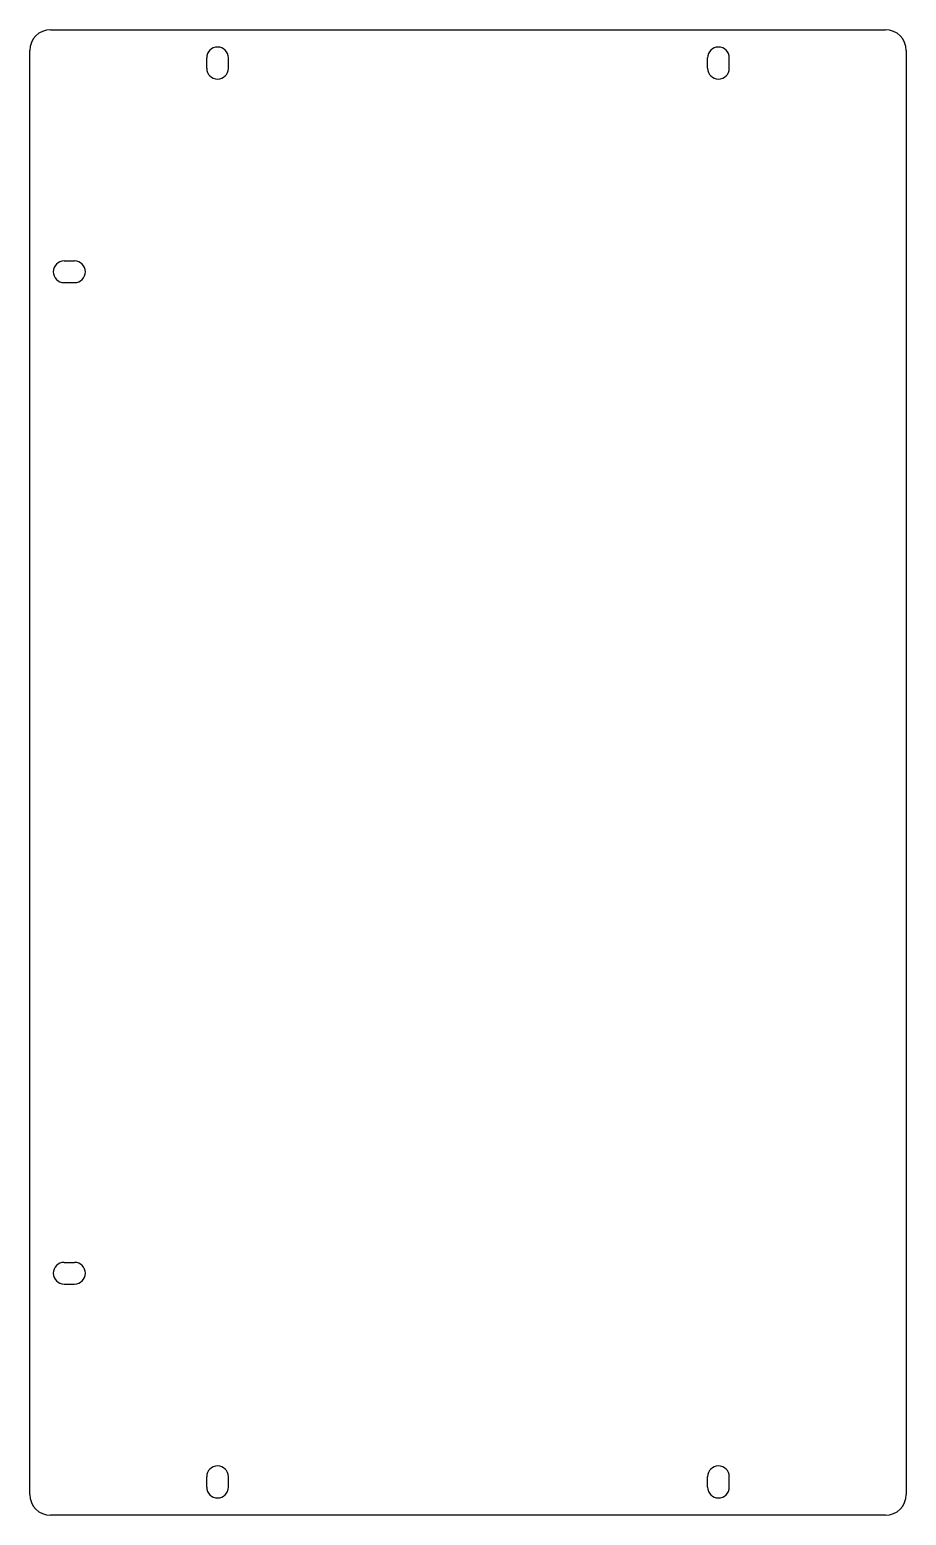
# Model space of a CAD drawing. Extents: x -407 to -197, y -178 to 178.
import ezdxf

# ---------------------------------------------------------------- set-up
doc = ezdxf.new("R2010")
doc.units = 0
doc.layers.add('Shape2DView034', color=7, linetype='CONTINUOUS')

msp = doc.modelspace()

# ---------------------------------------------------------------- linework, layer by layer
at = {"layer": 'Shape2DView034'}
for p, q in [((-402, 178), (-202, 178)), ((-407, -173), (-407, 173)), ((-364.6, 168.75), (-364.6, 171.25)), ((-359.4, 168.75), (-359.4, 171.25)), ((-244.6, 168.75), (-244.6, 171.25)), ((-239.4, 168.75), (-239.4, 171.25)), ((-197, 173), (-197, -173)), ((-398.75, 122.6), (-396.25, 122.6)), ((-398.75, 117.4), (-396.25, 117.4)), ((-398.75, -117.4), (-396.25, -117.4)), ((-398.75, -122.6), (-396.25, -122.6)), ((-364.6, -171.25), (-364.6, -168.75)), ((-359.4, -171.25), (-359.4, -168.75)), ((-244.6, -171.25), (-244.6, -168.75)), ((-239.4, -171.25), (-239.4, -168.75)), ((-202, -178), (-402, -178))]:
    msp.add_line(p, q, dxfattribs=at)
for centre, radius, start, end in [((-402, 173), 5, 90, 180), ((-202, 173), 5, 0, 90), ((-362, 171.25), 2.6, 0, 180), ((-242, 171.25), 2.6, 0, 180), ((-362, 168.75), 2.6, 180, 0), ((-242, 168.75), 2.6, 180, 0), ((-398.75, 120), 2.6, 90, -90), ((-396.25, 120), 2.6, -90, 90), ((-398.75, -120), 2.6, 90, -90), ((-396.25, -120), 2.6, -90, 90), ((-362, -168.75), 2.6, 0, 180), ((-242, -168.75), 2.6, 0, 180), ((-402, -173), 5, 180, -90), ((-362, -171.25), 2.6, 180, 0), ((-242, -171.25), 2.6, 180, 0), ((-202, -173), 5, -90, 0)]:
    msp.add_arc(centre, radius, start, end, dxfattribs=at)

doc.saveas('drawing.dxf')
